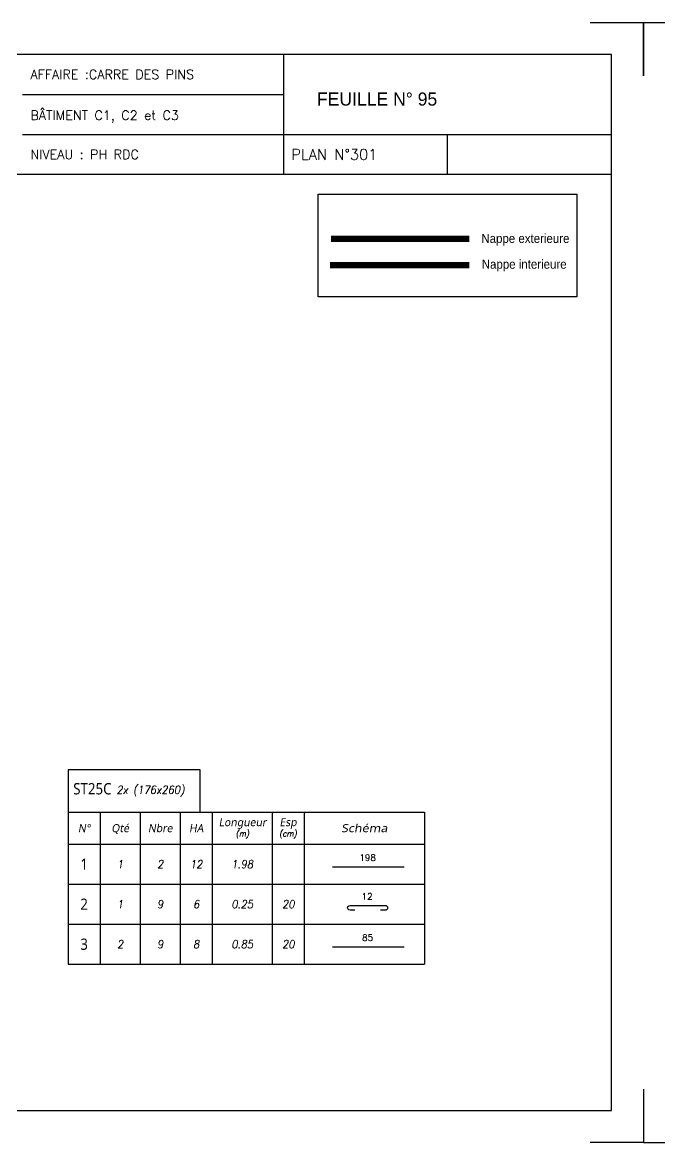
# Model space of a CAD drawing. Header units: metres. Extents: x -5618 to 118954, y -306 to 4637.
# Drawn here: x 96309 to 96707, y 894 to 1594 of the extents above; entities that cross this region are included whole.
import ezdxf
from ezdxf.enums import TextEntityAlignment as Align

# ---------------------------------------------------------------- set-up
doc = ezdxf.new("R2010")
doc.units = ezdxf.units.M
doc.linetypes.add('CACHE', pattern=[9.524999999999999, 6.35, -3.175])
for name, color, linetype in [('GO-CARTOUCHE', 7, 'Continuous'), ('GO-FER-HA', 140, 'Continuous'), ('GO-TEXTE-FER', 3, 'Continuous'), ('STR_TS', 22, 'Continuous')]:
    doc.layers.add(name, color=color, linetype=linetype)
doc.styles.add('schéma', font='simplex.shx')
doc.styles.add('Tableau', font='romans.shx', dxfattribs={"width": 0.9, "oblique": 10})
doc.styles.add('Tableau2', font='trebuc.TTF', dxfattribs={"width": 0.9, "oblique": 10})
doc.styles.add('TEXTEBA', font='ARIAL.TTF')

# ---------------------------------------------------------------- blocks, each defined once
blk = doc.blocks.new('Barre libre')
at = {"layer": 'GO-TEXTE-FER'}
for p, q in [((0, 0), (0, -1)), ((0, 0), (8.900000000000002, 0)), ((0.8000000000000007, 0), (0.8000000000000007, -1)), ((1.800000000000001, 0), (1.800000000000001, -1)), ((2.800000000000001, 0), (2.800000000000001, -1)), ((3.600000000000001, 0), (3.600000000000001, -1)), ((5.100000000000001, 0), (5.100000000000001, -1)), ((5.900000000000002, 0), (5.900000000000002, -1)), ((8.900000000000002, 0), (8.900000000000002, -1)), ((0, -1), (8.900000000000002, -1))]:
    blk.add_line(p, q, dxfattribs=at)
at = {"layer": 'GO-TEXTE-FER', "color": 1}
blk.add_line((6.602571662135945, -0.562752053263365), (8.393530367494153, -0.562752053263365), dxfattribs=at)
at = {"layer": 'GO-TEXTE-FER', "color": 1, "style": 'Tableau'}
blk.add_attdef('Longueur', text='', height=0.16, dxfattribs=at).set_placement((7.481415956780632, -0.3359449369562739), align=Align.MIDDLE_CENTER)
at = {"layer": 'GO-TEXTE-FER', "style": 'Tableau2', "width": 0.9}
blk.add_attdef('NUMERO', text='', height=0.28, dxfattribs=at).set_placement((0.4000000000000021, -0.5), align=Align.MIDDLE_CENTER)
at = {"layer": 'GO-TEXTE-FER', "style": 'Tableau', "oblique": 10, "width": 0.9}
for tag, p in [('QUANTITE', (1.300000000000001, -0.5)), ('NOMBRE', (2.300000000000001, -0.5)), ('NUANCE', (3.200000000000003, -0.5)), ('LONGUEUR', (4.350000000000001, -0.5)), ('ESPACEMENTS', (5.5, -0.5))]:
    blk.add_attdef(tag, text='', height=0.2, dxfattribs=at).set_placement(p, align=Align.MIDDLE_CENTER)
blk = doc.blocks.new('Désignation')
at = {"layer": 'GO-TEXTE-FER'}
for p, q in [((0, 0.7999999999999998), (8.900000000000002, 0.7999999999999998)), ((0, 0.7999999999999998), (0, 0)), ((0.8000000000000007, 0.7999999999999998), (0.8000000000000007, 0)), ((1.800000000000001, 0.7999999999999998), (1.800000000000001, 0)), ((2.800000000000001, 0.7999999999999998), (2.800000000000001, 0)), ((3.600000000000001, 0.7999999999999998), (3.600000000000001, 0)), ((5.100000000000001, 0.7999999999999998), (5.100000000000001, 0)), ((5.900000000000002, 0.7999999999999998), (5.900000000000002, 0)), ((8.900000000000002, 0.7999999999999998), (8.900000000000002, 0)), ((0, 0), (8.900000000000002, 0))]:
    blk.add_line(p, q, dxfattribs=at)
at = {"layer": 'GO-TEXTE-FER', "style": 'Tableau2', "oblique": 10}
for s, p in [('Longueur', (4.356051620639308, 0.5496028384462006)), ('Esp', (5.494334133658599, 0.5496028384462006)), ('N°', (0.4000000000000004, 0.3999999999999995)), ('Qté', (1.300000000000001, 0.3999999999999995)), ('Nbre', (2.300000000000001, 0.3999999999999995)), ('HA', (3.200000000000001, 0.3999999999999995))]:
    blk.add_text(s, height=0.2, dxfattribs=at).set_placement(p, align=Align.MIDDLE_CENTER)
at = {"layer": 'GO-TEXTE-FER', "color": 7, "style": 'Tableau', "oblique": 10, "width": 0.9}
for s, p in [('(m)', (4.356051620639308, 0.2654942762949544)), ('(cm)', (5.494334133658599, 0.2654942762949544))]:
    blk.add_text(s, height=0.15, dxfattribs=at).set_placement(p, align=Align.MIDDLE_CENTER)
at = {"layer": 'GO-TEXTE-FER', "style": 'Tableau2', "oblique": 10, "width": 1.2}
blk.add_text('Schéma', height=0.2, dxfattribs=at).set_placement((7.400000000000002, 0.3999999999999995), align=Align.MIDDLE_CENTER)
blk = doc.blocks.new('Epingle')
at = {"layer": 'GO-TEXTE-FER'}
for p, q in [((0, 0), (0, -1)), ((0, 0), (8.900000000000002, 0)), ((0.8000000000000007, 0), (0.8000000000000007, -1)), ((1.800000000000001, 0), (1.800000000000001, -1)), ((2.800000000000001, 0), (2.800000000000001, -1)), ((3.600000000000001, 0), (3.600000000000001, -1)), ((5.100000000000001, 0), (5.100000000000001, -1)), ((5.900000000000002, 0), (5.900000000000002, -1)), ((8.900000000000002, 0), (8.900000000000002, -1)), ((0, -1), (8.900000000000002, -1))]:
    blk.add_line(p, q, dxfattribs=at)
at = {"layer": 'GO-TEXTE-FER', "color": 1}
blk.add_lwpolyline([(7.162024682070724, -0.6500456031182402), (7.042024682075381, -0.6500456031182402, -1.000000000024277), (7.042024682075381, -0.5300456031228968), (7.922024682058217, -0.5300456031228968, -0.9999999999028927), (7.922024682058217, -0.6500456031182402), (7.802024682062866, -0.6500456031182402)], format="xyb", dxfattribs=at)
at = {"layer": 'GO-TEXTE-FER', "color": 1, "style": 'Tableau'}
blk.add_attdef('Longueur', text='', height=0.16, dxfattribs=at).set_placement((7.468958519916535, -0.303324706934113), align=Align.MIDDLE_CENTER)
at = {"layer": 'GO-TEXTE-FER', "style": 'Tableau2', "width": 0.9}
blk.add_attdef('NUMERO', text='', height=0.28, dxfattribs=at).set_placement((0.4000000000000021, -0.5), align=Align.MIDDLE_CENTER)
at = {"layer": 'GO-TEXTE-FER', "style": 'Tableau', "oblique": 10, "width": 0.9}
for tag, p in [('QUANTITE', (1.300000000000001, -0.5)), ('NOMBRE', (2.300000000000001, -0.5)), ('NUANCE', (3.200000000000003, -0.5)), ('LONGUEUR', (4.350000000000001, -0.5)), ('ESPACEMENTS', (5.5, -0.5))]:
    blk.add_attdef(tag, text='', height=0.2, dxfattribs=at).set_placement(p, align=Align.MIDDLE_CENTER)

msp = doc.modelspace()

# ---------------------------------------------------------------- linework, layer by layer
for p, q in [((96471.73693447234, 1573.739471924041), (96471.73693447234, 1498.770802720698)), ((96308.76697714711, 1548.714545963348), (96471.73693447257, 1548.714545963348)), ((96308.76697714711, 1523.717045963408), (96471.73693447257, 1523.717045963408)), ((96471.73693447234, 1523.744471923929), (96676.58918540087, 1523.744471923929)), ((96574.07343363785, 1523.744471923929), (96574.07343363785, 1498.770802720698))]:
    msp.add_line(p, q)
for points in [[(96663.25718540116, 1593.710045963192), (96696.587185401, 1593.710045933855), (96696.587185401, 1560.380045933664)], [(96696.587185401, 1560.380045963467), (96696.587185401, 1593.710045963192), (96729.91718540108, 1593.710045963192)], [(96676.58918540087, 1498.770802720698), (95726.68418540107, 1498.770802720698)], [(96696.587185401, 927.1100459337621), (96696.587185401, 893.7800459636063), (96663.25718540116, 893.7800459636063)], [(96696.587185401, 927.1100459635644), (96696.587185401, 893.7800459636063), (96729.91718540108, 893.7800459636063)]]:
    msp.add_lwpolyline(points)
msp.add_lwpolyline([(95726.68418540107, 1573.712045963636), (95726.68418540107, 913.7780459635113), (96676.58918540087, 913.7780459635113), (96676.58918540087, 1573.712045963636)], close=True)
at = {"layer": 'GO-TEXTE-FER', "elevation": 93.84408971273291}
msp.add_lwpolyline([(96337.3189937454, 1100.245208542958), (96419.8189937454, 1100.245208542958), (96419.8189937454, 1126.677196505986), (96337.3189937454, 1126.677196505986)], close=True, dxfattribs=at)
at = {"layer": 'STR_TS', "color": 7}
msp.add_lwpolyline([(96493.53292872134, 1486.445730273484), (96655.0766662404, 1486.445730273484), (96655.0766662404, 1422.160350701324), (96493.53292872134, 1422.160350701324)], close=True, dxfattribs=at)
at = {"layer": 'STR_TS', "linetype": 'CACHE', "ltscale": 2, "const_width": 4}
msp.add_lwpolyline([(96587.95289081862, 1458.451324364585), (96501.39500970652, 1458.451324364585)], dxfattribs=at)
at = {"layer": 'STR_TS', "const_width": 4}
msp.add_lwpolyline([(96587.95289081862, 1441.996368096392), (96500.83353364529, 1441.996368096392)], dxfattribs=at)

# ---------------------------------------------------------------- block references
at = {"layer": 'GO-FER-HA', "xscale": 25, "yscale": 25, "zscale": 25}
msp.add_blockref('Désignation', (96337.3189937454, 1080.245208542958, 93.84408971273291), dxfattribs=at)
at = {"layer": 'GO-TEXTE-FER', "xscale": 25, "yscale": 25, "zscale": 25}
for name, p, values in [('Barre libre', (96337.3189937454, 1080.245208542958, 93.84408971273291), {'NUMERO': '1', 'QUANTITE': '1', 'NOMBRE': '2', 'NUANCE': '12', 'Longueur': '198', 'LONGUEUR': '1.98'}), ('Epingle', (96337.3189937454, 1055.245208542958, 93.84408971273291), {'NUMERO': '2', 'QUANTITE': '1', 'NOMBRE': '9', 'NUANCE': '6', 'Longueur': '12', 'LONGUEUR': '0.25', 'ESPACEMENTS': '20'}), ('Barre libre', (96337.3189937454, 1030.245208542958, 93.84408971273291), {'NUMERO': '3', 'QUANTITE': '2', 'NOMBRE': '9', 'NUANCE': '8', 'Longueur': '85', 'LONGUEUR': '0.85', 'ESPACEMENTS': '20'})]:
    msp.add_blockref(name, p, dxfattribs=at).add_auto_attribs(values)

# ---------------------------------------------------------------- texts
at = {"style": 'schéma'}
for s, height, p in [('AFFAIRE :CARRE DES PINS', 5.832750000000001, (96313.76647714726, 1558.296920963462)), ('BÂTIMENT C1, C2 et C3', 5.832750000000001, (96313.7664771475, 1532.74392093382)), ('NIVEAU : PH RDC', 5.832750000000001, (96313.76647714703, 1508.301920993269)), ('PLAN N°301', 6.665999999999999, (96476.73643447272, 1507.885295933826))]:
    msp.add_text(s, height=height, dxfattribs=at).set_placement(p)
at = {"linetype": 'ByBlock', "lineweight": -3, "ltscale": 4.5}
msp.add_text('FEUILLE N° 95', height=8.2, dxfattribs=at).set_placement((96492.73693447257, 1541.717045963408))
at = {"layer": 'GO-CARTOUCHE', "color": 2, "style": 'TEXTEBA', "width": 0.9}
for s, p in [('Nappe exterieure', (96622.89056075462, 1455.897458991665)), ('Nappe interieure', (96622.1221395525, 1439.806685332489))]:
    msp.add_text(s, height=5.702400000000001, dxfattribs=at).set_placement(p, align=Align.CENTER)
at = {"layer": 'GO-TEXTE-FER', "style": 'Tableau', "oblique": 10, "width": 0.9}
msp.add_text('2x (176x260)', height=5.056179772500054, dxfattribs=at).set_placement((96367.49892648353, 1111.734904862059, 93.84408971273291))
at = {"layer": 'GO-TEXTE-FER', "style": 'Tableau2', "width": 0.9}
msp.add_attdef('ST25C', text='1', height=7.078651681500075, dxfattribs=at).set_placement((96352.45765461841, 1114.87700689515, 93.84408971273291), align=Align.MIDDLE_CENTER)

doc.saveas('drawing.dxf')
